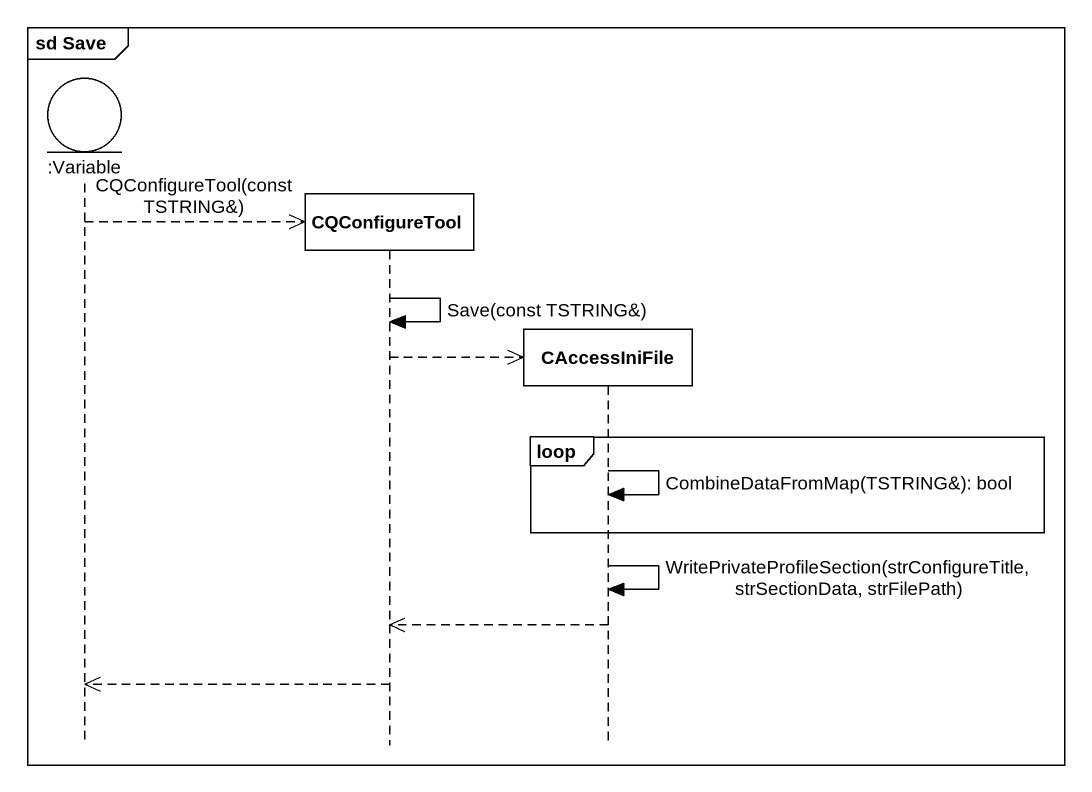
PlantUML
@startuml
mainframe sd Save
hide footbox
entity ":Variable" as Variable
participant CQConfigureTool
participant CAccessIniFile

Variable -->> CQConfigureTool ** : CQConfigureTool(const TSTRING&)
CQConfigureTool -> CQConfigureTool : Save(const TSTRING&)
CQConfigureTool -->> CAccessIniFile **
loop
  CAccessIniFile -> CAccessIniFile : CombineDataFromMap(TSTRING&): bool
end
CAccessIniFile -> CAccessIniFile : WritePrivateProfileSection(strConfigureTitle, strSectionData, strFilePath)
CAccessIniFile -->> CQConfigureTool
CQConfigureTool -->> Variable
@enduml
